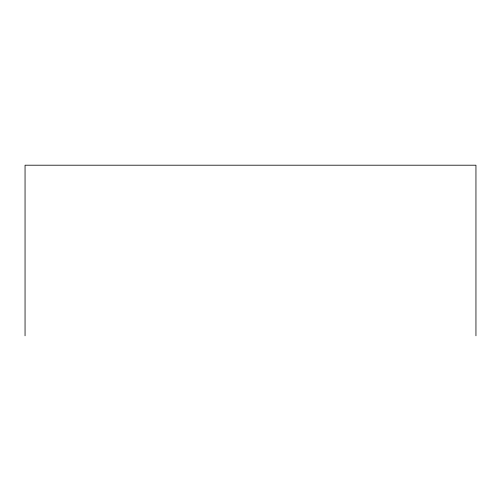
<?xml version="1.0" encoding="UTF-8"?>
<svg xmlns="http://www.w3.org/2000/svg" width="501" height="501" viewBox="0 0 501 501"><rect width="100%" height="100%" fill="white"/><g stroke="black" fill="none" stroke-linecap="round" stroke-linejoin="round"><path stroke-width="0.75" d="M475.95 335.795L475.95 165.205L25.05 165.205L25.05 335.795"/></g></svg>
